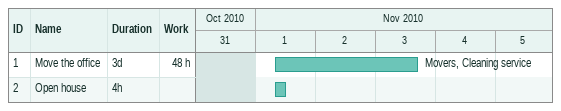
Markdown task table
| ID | Task | Duration | Start | Finish | Resources | Work (h) |
|---|---|---|---|---|---|---|
| 1 | Move the office | 3d | 2010-11-01 | 2010-11-03 | Movers, Cleaning service | 48 |
| 2 | Open house | 4h | 2010-11-01 | 2010-11-01 |  |  |
